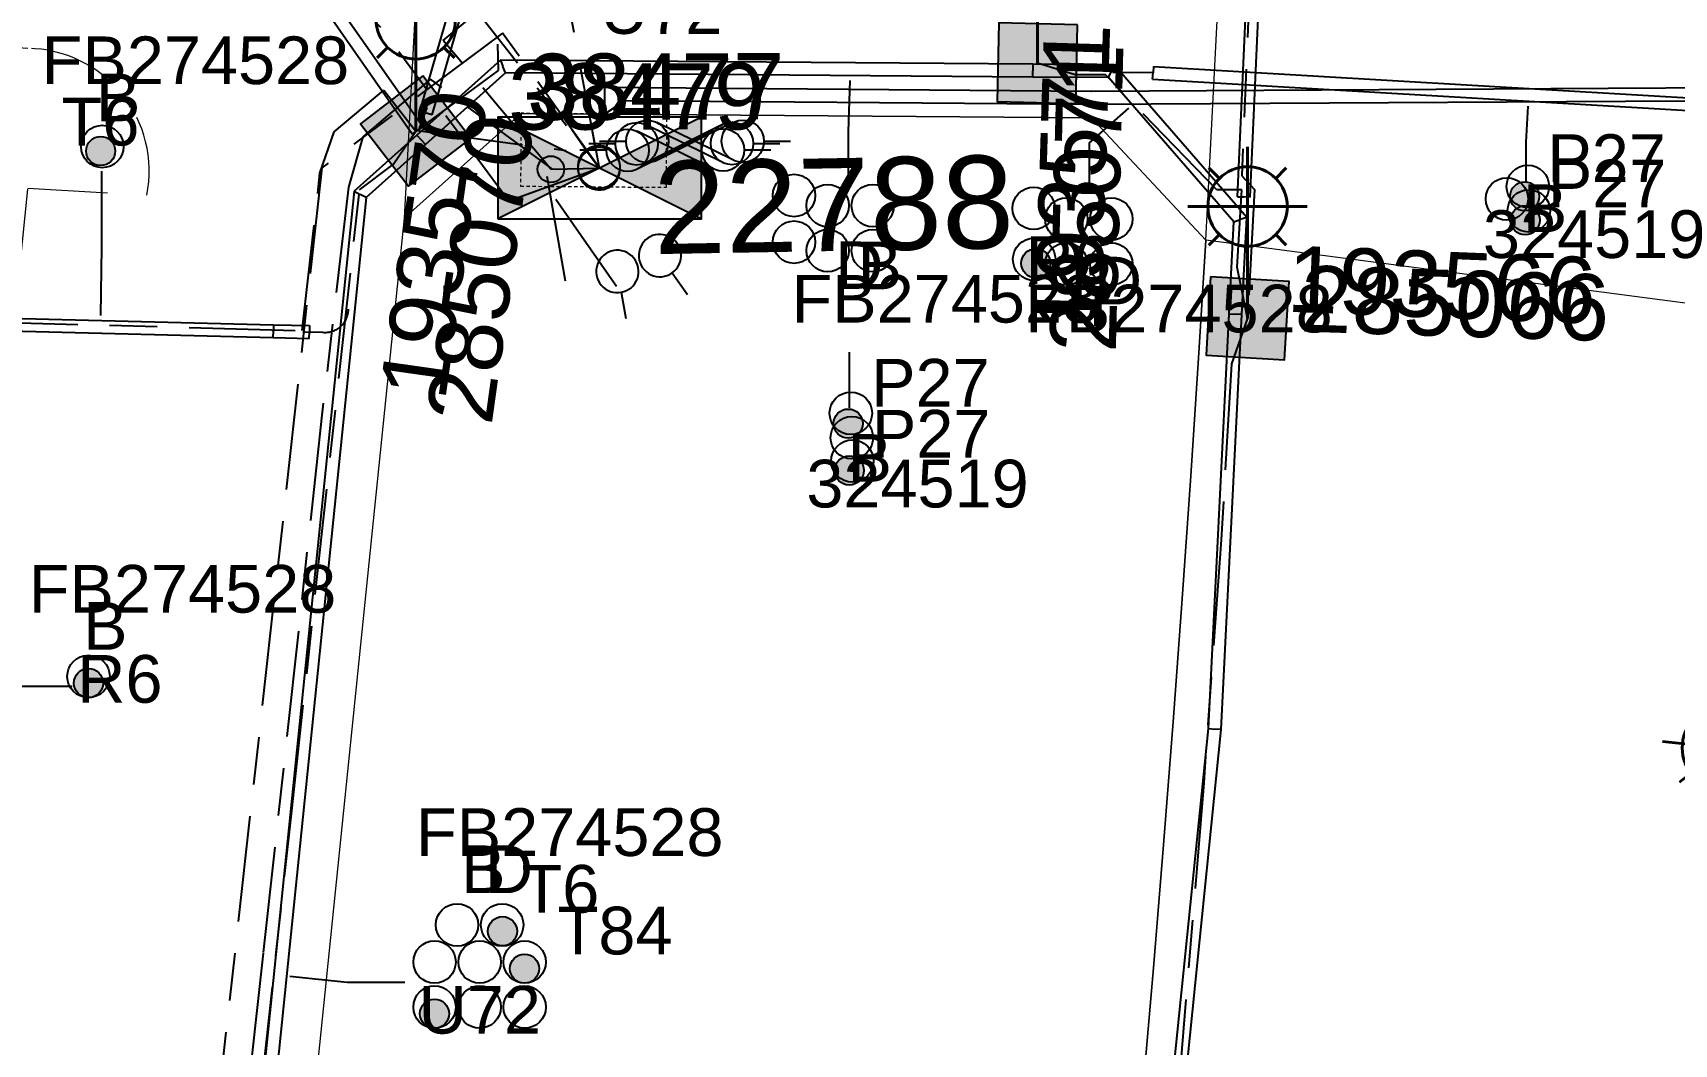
# Model space of a CAD drawing. Header units: metres. Extents: x 300268 to 302887, y 6172399 to 6173904.
# Drawn here: x 301477.2 to 301539.1, y 6173073.1 to 6173111.2 of the extents above; entities that cross this region are included whole.
import ezdxf
from ezdxf.enums import TextEntityAlignment as Align

# ---------------------------------------------------------------- set-up
doc = ezdxf.new("R2010")
doc.units = ezdxf.units.M
for name, pattern in [('Cable Exist UG', [8.2, 4, -1.2, 1.8, -1.2]), ('Dash', [5, 3, -2]), ('HIDDEN', [0.375, 0.25, -0.125]), ('HIDDEN2', [0.1875, 0.125, -0.0625])]:
    doc.linetypes.add(name, pattern=pattern)
doc.layers.get('0').update_dxf_attribs({"color": 6})
for name, color, linetype, lineweight in [('Cadastre Developer_SP_EXT', 9, 'Continuous', 5), ('Cadastre Land Parcels_SP_EXT', 9, 'Continuous', 5), ('Cadastre Other Property_SP_EXT', 9, 'HIDDEN', 5), ('Cadastre Roads_SP_EXT', 9, 'Continuous', 5)]:
    doc.layers.add(name, color=color, linetype=linetype, lineweight=lineweight)
for name, color, linetype in [('Duct_SP_EXT', 7, 'Continuous'), ('Equip_HV_EXT', 7, 'Continuous'), ('Equip_LV_EXT', 7, 'Continuous'), ('Equip_SP_SL_EXT', 7, 'Continuous'), ('Mains_HV_EXT', 7, 'Continuous'), ('Mains_LV_EXT', 7, 'Continuous'), ('Mains_SL_EXT', 7, 'Continuous'), ('Sub_SP_EXT', 7, 'Continuous'), ('SupportsUG_SP_LV_SL_EXT', 7, 'Continuous'), ('Trench_SP_EXT', 7, 'Continuous')]:
    doc.layers.add(name, color=color, linetype=linetype)
doc.styles.add('COLUMN_LABEL', font='arial.ttf')
doc.styles.add('iecARIAL', font='arial.ttf', dxfattribs={"height": 2})
doc.styles.add('POLE_LABEL', font='arial.ttf')
doc.styles.get("Standard").update_dxf_attribs({"font": 'arial.ttf'})
doc.styles.add('SWITCH_LABEL', font='arial.ttf', dxfattribs={"height": 2.5})
doc.linetypes.add('Cable E UG', pattern='A,6,-0.5,["E",Standard,S=1.7,R=0,X=0.5,Y=-1],-2.9', length=9.4)

# ---------------------------------------------------------------- blocks, each defined once
blk = doc.blocks.new('SUB_PADMOUNT_EXT')
for points in [[(0, 0), (-3.84, 1.92), (-3.84, -1.92)], [(0, 0), (3.84, 1.92), (3.84, -1.92)]]:
    blk.add_hatch(color=256).paths.add_polyline_path(points)
for p, q in [((3.84, 1.92), (-3.84, -1.92)), ((-3.84, 1.92), (3.84, -1.92))]:
    blk.add_line(p, q)
blk.add_lwpolyline([(-3.84, -1.92), (3.84, -1.92), (3.84, 1.92), (-3.84, 1.92)], close=True)
for tag, height, flags, p in [('ASSET_NUM', 3.5, 8, (2, 2)), ('STREET_CODE', 0.2, 9, (1.5, 0)), ('OPERATING_VOLTAGE', 0.2, 9, (1.5, -0.6)), ('CONSTRUCTED_VOLTAGE', 0.2, 9, (1.5, -0.2)), ('NO_PHASES', 0.2, 9, (1.5, -0.4)), ('ORIENTATION', 0.2, 9, (1.5, -0.8)), ('OWNED_BY', 0.2, 9, (1.5, -1)), ('OPERATED_BY', 0.2, 9, (1.5, -1.2)), ('SECONDARY_VOLTAGE', 0.2, 9, (1.5, -1.6)), ('STATE', 0.2, 9, (1.5, -1.8)), ('MAINTAINED_BY', 0.2, 9, (1.5, -1.4)), ('SUBSTATION_TYPE', 0.2, 9, (1.5, -2.2)), ('USAGE', 0.2, 9, (1.5, -2.4)), ('PARENT', 0.2, 9, (1.5, -2)), ('STREETNAME', 0.2, 9, (1.5, -3)), ('LEGEND', 0.2, 9, (1.5, -2.6)), ('LOCATION', 0.2, 9, (1.5, -2.8)), ('Z', 0.2, 1, (1.5, -3.6)), ('SUBURB', 0.2, 9, (1.5, -3.2)), ('NOTES', 0.2, 9, (1.5, -3.4))]:
    blk.add_attdef(tag, text='', height=height, dxfattribs=dict(flags=flags)).set_placement(p, align=Align.MIDDLE_LEFT)
blk = doc.blocks.new('COLUMN_EXT')
blk.add_hatch(color=256).paths.add_polyline_path([(-1.485, 1.485), (-1.485, -1.485), (1.485, -1.485), (1.485, 1.485)])
blk.add_lwpolyline([(-1.485, -1.485), (1.485, -1.485), (1.485, 1.485), (-1.485, 1.485)], close=True)
for tag, height, style, flags, p in [('ASSET_NUM', 2.5, 'COLUMN_LABEL', 8, (2, 2)), ('STRUCTURE_PLANT_NUMBER', 0.2, 'POLE_LABEL', 9, (1.813, 0.031)), ('STREET_CODE', 0.2, 'COLUMN_LABEL', 9, (1.813, -0.2))]:
    blk.add_attdef(tag, text='', height=height, dxfattribs=dict(style=style, flags=flags)).set_placement(p, align=Align.MIDDLE_LEFT)
at = {"flags": 9}
for tag, p in [('OWNED_BY', (1.813, -0.6)), ('COLUMN_TYPE', (1.813, -0.4)), ('STATE', (1.813, -0.8)), ('USAGE', (1.813, -1)), ('LEGEND', (1.813, -1.2)), ('STREETNAME', (1.813, -1.6)), ('SUBURB', (1.813, -1.8)), ('LOCATION', (1.813, -1.4)), ('NOTES', (1.813, -2))]:
    blk.add_attdef(tag, text='', height=0.2, dxfattribs=at).set_placement(p, align=Align.MIDDLE_LEFT)
at = {"flags": 1}
blk.add_attdef('Z', (1.813, -2.351), '', height=0.2, dxfattribs=at)
blk = doc.blocks.new('DUCT_EXT')
blk.add_circle((0, 0.8), 0.8)
at = {"flags": 1}
blk.add_attdef('Z', (0, 0), '', height=0.2, dxfattribs=at)
at = {"flags": 9}
for tag, p in [('DUCT_CODE', (0, 0)), ('XSECT_TYPE', (0, -0.2)), ('STATE', (0, -0.6)), ('FB_REFERENCE', (0, -0.4)), ('NOTES', (0, -0.8))]:
    blk.add_attdef(tag, text='', height=0.2, dxfattribs=at).set_placement(p, align=Align.MIDDLE_LEFT)
blk = doc.blocks.new('SL_LANTERN_EXT')
at = {"lineweight": 40}
for p, q in [((0, 1.968), (0, 6.468)), ((-1.459, 5.676), (-1.061, 5.278)), ((1.458, 5.676), (1.06, 5.278)), ((-2.25, 4.218), (2.25, 4.218)), ((-1.459, 2.759), (-1.061, 3.157)), ((1.458, 2.759), (1.06, 3.157)), ((0, 0), (0, 2.721))]:
    blk.add_line(p, q, dxfattribs=at)
blk.add_circle((0, 4.218), 1.5, dxfattribs=at)
at = {"style": 'iecARIAL', "flags": 8}
blk.add_attdef('ASSET_NUM', (1.5, 1.5), '', height=2.5, dxfattribs=at)
for tag, p, height, flags in [('CONSTRUCTED_VOLTAGE', (0.981, -0.653), 0.2, 9), ('CONTROL_TYPE', (0.981, -0.853), 0.2, 9), ('LANTERN_PURPOSE', (0.981, -1.053), 0.2, 9), ('LANTERN_TYPE', (0.981, -1.253), 0.2, 9), ('LNUMBER', (2.181, -3.253), 2.5, 8), ('OPERATING_VOLTAGE', (0.981, -1.653), 0.2, 9), ('ORIENTATION', (0.981, -1.853), 0.2, 9), ('OWNED_BY', (0.981, -2.053), 0.2, 9), ('NO_PHASES', (0.981, -1.453), 0.2, 9), ('STATE', (0.981, -2.253), 0.2, 9), ('CEXIST', (0.981, -2.653), 0.2, 9), ('USAGE', (0.981, -2.453), 0.2, 9), ('CNEW', (0.981, -2.853), 0.2, 9), ('CNUMBER', (0.981, -3.053), 0.2, 9), ('CREMOVE', (0.981, -3.253), 0.2, 9), ('CREPLACE', (0.981, -3.453), 0.2, 9), ('LKINGHEIGHT', (0.981, -3.653), 0.2, 9), ('LBRACKET', (0.981, -3.853), 0.2, 9), ('LBRACKETVOCAB', (0.981, -4.053), 0.2, 9), ('LCATEGORY', (0.981, -4.253), 0.2, 9), ('LCHARGE1', (0.981, -4.453), 0.2, 9), ('LCHARGE1PERCENT', (0.981, -4.653), 0.2, 9), ('LCHARGE2', (0.981, -4.853), 0.2, 9), ('LCHARGE2PERCENT', (0.981, -5.053), 0.2, 9), ('LCHARGE3', (0.981, -5.253), 0.2, 9), ('LCHARGE3PERCENT', (0.981, -5.453), 0.2, 9), ('LEXIST', (0.981, -5.653), 0.2, 9), ('LLAMP', (0.981, -5.853), 0.2, 9), ('LLAMPVOCAB', (0.981, -6.053), 0.2, 9), ('LMAST', (0.981, -6.253), 0.2, 9), ('LMASTVOCAB', (0.981, -6.453), 0.2, 9), ('LNEW', (0.981, -6.653), 0.2, 9), ('LANTNUMBER', (0.981, -6.853), 0.2, 9), ('LOUTREACH', (0.981, -7.253), 0.2, 9), ('LOUTREACHVOCAB', (0.981, -7.453), 0.2, 9), ('LRATECODE', (0.981, -7.653), 0.2, 9), ('LREMOVE', (0.981, -7.853), 0.2, 9), ('LREPLACE', (0.981, -8.053), 0.2, 9), ('LTYPE', (0.981, -8.253), 0.2, 9), ('LTYPEVOCAB', (0.981, -8.453), 0.2, 9), ('LEGEND', (0.981, -8.653), 0.2, 9), ('LOCATION', (0.981, -8.853), 0.2, 9), ('STREETNAME', (0.981, -9.253), 0.2, 9), ('SUBURB', (0.981, -9.453), 0.2, 1), ('NOTES', (0.981, -9.053), 0.2, 9)]:
    blk.add_attdef(tag, p, '', height=height, dxfattribs=dict(flags=flags))
blk = doc.blocks.new('LV_UG_DFUSE_CLOSED_EXT')
for points in [[(5.04, 0.726), (2.156, -0.717)], [(5.049, -0.707), (2.156, 0.717)], [(1, 0), (0, 0)], [(6.2, 0.013), (7.2, 0.013)]]:
    blk.add_lwpolyline(points)
for centre in [(1.8, 0), (5.4, 0.011)]:
    blk.add_circle(centre, 0.8)
at = {"flags": 9}
for tag, p in [('ACTUAL_STATUS', (0, 0)), ('OPERATING_VOLTAGE', (0, -0.6)), ('CONSTRUCTED_VOLTAGE', (0, -0.2)), ('NO_PHASES', (0, -0.4)), ('ORIENTATION', (0, -0.8)), ('STATE', (0, -1)), ('SWITCH_TYPE', (0, -1.2)), ('USAGE', (0, -1.4)), ('NOTES', (0, -1.6))]:
    blk.add_attdef(tag, text='', height=0.2, dxfattribs=at).set_placement(p, align=Align.MIDDLE_LEFT)
at = {"flags": 1}
blk.add_attdef('Z', (0, 0), '', height=0.2, dxfattribs=at)
blk = doc.blocks.new('SWG_HOLEC_SU_EXT')
blk.add_line((1.8, -2), (5.8, -2))
for points in [[(1.8, -0.8, 1), (1.8, 0.8, 1)], [(5.8, -0.8, 1), (5.8, 0.8, 1)]]:
    blk.add_lwpolyline(points, format="xyb", close=True)
for points in [[(1, 0), (0, 0)], [(6.6, 0), (7.6, 0)]]:
    blk.add_lwpolyline(points)
at = {"style": 'SWITCH_LABEL', "flags": 8}
blk.add_attdef('ASSET_NUM', text='', height=2.5, rotation=179.95437, dxfattribs=at).set_placement((-2.4, 0), align=Align.MIDDLE_LEFT)
at = {"flags": 1}
blk.add_attdef('Z', (0, 0), '', height=0.2, dxfattribs=at)
at = {"flags": 9}
for tag, p in [('ACTUAL_STATUS', (0, -0.4)), ('CONSTRUCTED_VOLTAGE', (0, -0.6)), ('OPERATING_VOLTAGE', (0, -1)), ('ORIENTATION', (0, -1.2)), ('NO_PHASES', (0, -0.8)), ('OWNED_BY', (0, -1.4)), ('STATE', (0, -1.8)), ('PARENT', (0, -1.6)), ('SWITCH_TYPE', (0, -2)), ('USAGE', (0, -2.2)), ('LOCATION', (0, -2.4)), ('STREETNAME', (0, -2.6)), ('SUBURB', (0, -2.8)), ('NOTES', (0, -3))]:
    blk.add_attdef(tag, text='', height=0.2, dxfattribs=at).set_placement(p, align=Align.MIDDLE_LEFT)
at = {"style": 'SWITCH_LABEL', "flags": 9}
blk.add_attdef('STREET_CODE', text='', height=0.2, dxfattribs=at).set_placement((0, -0.2), align=Align.MIDDLE_LEFT)
blk = doc.blocks.new('CABLE_LARGE_EXT')
h = blk.add_hatch(color=256)
edge = h.paths.add_edge_path()
edge.add_arc((0, 0.55), 0.55, 0, 360)
blk.add_circle((0, 0.55), 0.55)
at = {"flags": 1}
blk.add_attdef('Z', (0, 0), '', height=0.2, dxfattribs=at)
at = {"flags": 9}
for tag, p in [('COND_CODE', (0, 0)), ('XSECT_SIZE', (0, -0.6)), ('STATE', (0, -0.4)), ('FB_REFERENCE', (0, -0.2)), ('NOTES', (0, -0.8))]:
    blk.add_attdef(tag, text='', height=0.2, dxfattribs=at).set_placement(p, align=Align.MIDDLE_LEFT)
blk = doc.blocks.new('CONNECTOR_NODE_EXT')
h = blk.add_hatch(color=256)
edge = h.paths.add_edge_path()
edge.add_arc((0, 0), 0.5, 0, 360)
blk.add_circle((0, 0), 0.5)
at = {"flags": 1}
blk.add_attdef('Z', (0, 0), '', height=0.2, dxfattribs=at)
at = {"flags": 9}
for tag, p in [('CONNECTOR_TYPE', (0, 0)), ('OPERATING_VOLTAGE', (0, -0.6)), ('CONSTRUCTED_VOLTAGE', (0, -0.2)), ('NO_PHASES', (0, -0.4)), ('ORIENTATION', (0, -0.8)), ('SUBTYPE', (0, -1)), ('USAGE', (0, -1.2)), ('NOTES', (0, -1.4))]:
    blk.add_attdef(tag, text='', height=0.2, dxfattribs=at).set_placement(p, align=Align.MIDDLE_LEFT)

msp = doc.modelspace()

# ---------------------------------------------------------------- linework, layer by layer
at = {"layer": 'Cadastre Developer_SP_EXT', "linetype": 'Dash'}
msp.add_lwpolyline([(301473.818, 6173106.153), (301465.908, 6173046.562), (301461.162, 6173047.089), (301461.162, 6173047.089, 0.371991), (301464.061, 6173042.606), (301464.061, 6173042.606), (301469.072, 6173041.816), (301469.072, 6173041.816, 0.374388), (301475.4, 6173047.352), (301475.4, 6173047.352), (301471.181, 6173047.617), (301476.982, 6173105.361), (301481.465, 6173105.098), (301481.465, 6173105.098, 0.469367), (301476.982, 6173110.634), (301476.982, 6173110.634), (301472.5, 6173110.899), (301472.5, 6173110.899, 0.393459), (301468.809, 6173106.943), (301468.809, 6173106.943), (301473.818, 6173106.153)], format="xyb", close=True, dxfattribs=at)
at = {"layer": 'Cadastre Land Parcels_SP_EXT', "linetype": 'Continuous'}
msp.add_lwpolyline([(301513.457, 6173020.46), (301514.059, 6173025.07), (301514.645, 6173029.689), (301515.205, 6173034.297), (301515.75, 6173038.916), (301516.277, 6173043.546), (301516.789, 6173048.165), (301517.275, 6173052.794), (301517.753, 6173057.433), (301518.207, 6173062.052), (301518.636, 6173066.691), (301519.048, 6173071.32), (301519.444, 6173075.949), (301519.823, 6173080.589), (301520.186, 6173085.227), (301520.532, 6173089.867), (301520.854, 6173094.506), (301521.159, 6173099.155), (301521.423, 6173103.404), (301517.11, 6173108.012), (301495.588, 6173108.183), (301491.177, 6173104.234), (301483.649, 6173030.809), (301480.639, 6173009.302)], dxfattribs=at)
at = {"layer": 'Cadastre Other Property_SP_EXT', "linetype": 'HIDDEN2'}
msp.add_lwpolyline([(301501.066, 6173105.394), (301501.088, 6173108.144), (301495.588, 6173108.187), (301495.566, 6173105.437), (301501.066, 6173105.394)], close=True, dxfattribs=at)
at = {"layer": 'Cadastre Roads_SP_EXT', "linetype": 'Continuous'}
msp.add_lwpolyline([(301495.687, 6173120.88), (301492.217, 6173123.71), (301491.696, 6173113.972), (301491.177, 6173104.234), (301495.588, 6173108.183), (301517.11, 6173108.012), (301521.423, 6173103.404), (301521.935, 6173113.392), (301522.445, 6173123.38), (301519.856, 6173120.69), (301495.687, 6173120.88)], close=True, dxfattribs=at)
msp.add_lwpolyline([(301548.117, 6173099.893), (301521.423, 6173103.404), (301521.159, 6173099.155), (301520.854, 6173094.506), (301520.532, 6173089.867), (301520.186, 6173085.227), (301519.823, 6173080.589), (301519.444, 6173075.949), (301519.048, 6173071.32), (301518.636, 6173066.691), (301518.207, 6173062.052), (301517.753, 6173057.433), (301517.275, 6173052.794), (301516.789, 6173048.165), (301516.277, 6173043.546), (301515.75, 6173038.916), (301515.205, 6173034.297), (301514.645, 6173029.689), (301514.059, 6173025.07), (301513.457, 6173020.46)], dxfattribs=at)
at = {"layer": 'Duct_SP_EXT'}
for p, q in [((301491.479, 6173107.399), (301480.494, 6173123.144)), ((301491.873, 6173107.674), (301480.888, 6173123.418)), ((301522.619, 6173105.041), (301523.431, 6173123.404)), ((301523.099, 6173105.02), (301523.911, 6173123.383)), ((301491.77, 6173108.256), (301494.798, 6173118.732)), ((301492.231, 6173108.123), (301495.259, 6173118.599)), ((301494.81, 6173110.191), (301491.655, 6173107.366)), ((301514.894, 6173110.033), (301494.81, 6173110.191)), ((301494.81, 6173110.191), (301494.901, 6173109.95)), ((301494.992, 6173109.709), (301494.901, 6173109.95)), ((301514.894, 6173110.033), (301514.892, 6173109.793)), ((301514.894, 6173110.033), (301514.892, 6173109.793)), ((301517.968, 6173110.009), (301514.894, 6173110.033)), ((301517.968, 6173110.009), (301517.857, 6173109.77)), ((301522.962, 6173104.258), (301517.968, 6173110.009)), ((301519.442, 6173109.953), (301519.428, 6173109.713)), ((301519.442, 6173109.953), (301545.635, 6173108.423)), ((301494.992, 6173109.709), (301491.975, 6173107.008)), ((301514.89, 6173109.553), (301494.992, 6173109.709)), ((301514.89, 6173109.553), (301514.892, 6173109.793)), ((301514.89, 6173109.553), (301514.892, 6173109.793)), ((301517.747, 6173109.531), (301514.89, 6173109.553)), ((301517.747, 6173109.531), (301517.857, 6173109.77)), ((301522.473, 6173104.089), (301517.747, 6173109.531)), ((301519.414, 6173109.473), (301519.428, 6173109.713)), ((301519.414, 6173109.473), (301545.607, 6173107.944)), ((301491.77, 6173108.256), (301492.001, 6173108.189)), ((301492.231, 6173108.123), (301492.001, 6173108.189)), ((301491.479, 6173107.399), (301491.676, 6173107.536)), ((301491.873, 6173107.674), (301491.676, 6173107.536)), ((301491.655, 6173107.366), (301489.285, 6173105.244)), ((301491.975, 6173107.008), (301489.743, 6173105.01)), ((301491.655, 6173107.366), (301491.815, 6173107.187)), ((301491.655, 6173107.366), (301491.815, 6173107.187)), ((301491.975, 6173107.008), (301491.815, 6173107.187)), ((301491.975, 6173107.008), (301491.815, 6173107.187)), ((301489.285, 6173105.244), (301482.624, 6173040.258)), ((301489.743, 6173105.01), (301483.101, 6173040.209)), ((301489.285, 6173105.244), (301489.514, 6173105.127)), ((301489.743, 6173105.01), (301489.514, 6173105.127)), ((301522.619, 6173105.041), (301522.859, 6173105.031)), ((301523.099, 6173105.02), (301522.859, 6173105.031)), ((301522.301, 6173100.619), (301522.473, 6173104.089)), ((301522.473, 6173104.089), (301522.718, 6173104.174)), ((301522.962, 6173104.258), (301522.718, 6173104.174)), ((301522.781, 6173100.595), (301522.962, 6173104.258)), ((301521.526, 6173084.979), (301522.301, 6173100.619)), ((301522.005, 6173084.942), (301522.781, 6173100.595)), ((301522.301, 6173100.619), (301522.541, 6173100.607)), ((301522.301, 6173100.619), (301522.541, 6173100.607)), ((301522.781, 6173100.595), (301522.541, 6173100.607)), ((301522.781, 6173100.595), (301522.541, 6173100.607)), ((301474.731, 6173100.017), (301486.236, 6173099.731)), ((301474.743, 6173100.497), (301486.248, 6173100.211)), ((301486.236, 6173099.731), (301486.242, 6173099.971)), ((301486.248, 6173100.211), (301486.242, 6173099.971)), ((301486.248, 6173100.211), (301487.608, 6173100.177)), ((301487.608, 6173100.177), (301487.602, 6173099.937)), ((301486.236, 6173099.731), (301487.596, 6173099.697)), ((301487.596, 6173099.697), (301487.602, 6173099.937)), ((301517.373, 6173044.368), (301521.526, 6173084.979)), ((301517.851, 6173044.319), (301522.005, 6173084.942)), ((301521.526, 6173084.979), (301521.766, 6173084.96)), ((301522.005, 6173084.942), (301521.766, 6173084.96))]:
    msp.add_line(p, q, dxfattribs=at)
for points in [[(301507.941, 6173105.635), (301507.941, 6173107.481), (301508, 6173109.426)], [(301517.033, 6173105.175), (301517.033, 6173107.078), (301518.521, 6173108.376)], [(301533.513, 6173105.626), (301533.513, 6173107.092), (301533.588, 6173108.449)], [(301479.757, 6173106.003), (301479.757, 6173103.138), (301479.713, 6173100.565)], [(301507.979, 6173097.081), (301507.978, 6173099.178)], [(301478.647, 6173086.56), (301475.92, 6173086.56), (301473.696, 6173086.842)], [(301491.205, 6173075.395), (301489.022, 6173075.395), (301486.855, 6173075.626)]]:
    msp.add_lwpolyline(points, dxfattribs=at)
at = {"layer": 'Mains_HV_EXT', "linetype": 'Cable E UG'}
for points in [[(301552.968, 6173156.449), (301546.838, 6173150.454), (301546.548, 6173139.389), (301546.225, 6173129.786), (301545.918, 6173122.4), (301545.826, 6173120.188), (301545.266, 6173109.17), (301517.118, 6173109.012), (301517.118, 6173109.012), (301498.735, 6173109.158), (301498.727, 6173108.158)], [(301681.226, 6173068.584), (301681.323, 6173067.208), (301677.965, 6173060.218), (301677.965, 6173060.218), (301674.733, 6173056.153), (301673.824, 6173052.183), (301660.992, 6172998.507), (301538.02, 6173027.278), (301538.767, 6173034.03), (301539.859, 6173043.577), (301540.873, 6173053.13), (301541.809, 6173062.691), (301542.672, 6173072.26), (301543.457, 6173081.835), (301544.163, 6173091.416), (301544.794, 6173101.002), (301545.238, 6173108.692), (301543.974, 6173108.663), (301543.974, 6173108.663), (301517.117, 6173108.512), (301499.502, 6173108.652), (301498.727, 6173108.158)]]:
    msp.add_lwpolyline(points, dxfattribs=at)
at = {"layer": 'Mains_HV_EXT', "linetype": 'Cable Exist UG'}
for points in [[(301498.55, 6173106.122), (301497.215, 6173113.2), (301492.751, 6173113.065), (301492.582, 6173119.429), (301488.922, 6173122.409), (301455.242, 6173122.589), (301450.91, 6173118.337), (301387.705, 6173118.743), (301351.675, 6173119.148), (301350.581, 6173111.072), (301347.374, 6173111.502), (301342.223, 6173112.284), (301342.446, 6173114.093)], [(301498.55, 6173106.122), (301494.889, 6173111.203), (301488.069, 6173106.123), (301480.073, 6173034.064), (301478.091, 6173034.287), (301468.831, 6173035.45), (301466.149, 6173035.786), (301465.355, 6173035.878)]]:
    msp.add_lwpolyline(points, dxfattribs=at)
at = {"layer": 'Mains_LV_EXT', "linetype": 'Cable Exist UG'}
for points in [[(301498.55, 6173106.122), (301495.128, 6173104.873), (301490.291, 6173111.417), (301470.051, 6173131.426)], [(301403.927, 6173119.733), (301422.011, 6173119.511), (301424.676, 6173117.463), (301426.412, 6173117.49), (301428.855, 6173119.484), (301450.449, 6173119.31), (301454.849, 6173123.61), (301487.534, 6173123.572), (301488.229, 6173121.57), (301492.902, 6173117.917), (301492.982, 6173113.236), (301498.55, 6173106.122)], [(301496.711, 6173106.073), (301492.648, 6173110.938), (301494.38, 6173112.375), (301495.775, 6173112.296), (301495.64, 6173117.265)], [(301496.775, 6173106.073), (301492.167, 6173109.471), (301489.618, 6173107.302), (301489.075, 6173105.402), (301488.072, 6173096.805), (301485.857, 6173076.501), (301482.037, 6173042.215)], [(301496.711, 6173106.073), (301498.55, 6173106.122)]]:
    msp.add_lwpolyline(points, dxfattribs=at)
at = {"layer": 'Mains_SL_EXT', "linetype": 'Cable Exist UG'}
for points in [[(301524.992, 6173145.234), (301524.508, 6173143.949), (301524.183, 6173137.303), (301523.583, 6173125.013), (301523.163, 6173115.04), (301522.775, 6173105.831), (301523.254, 6173105.314), (301522.997, 6173100.453)], [(301489.964, 6173126.612), (301489.91, 6173122.775), (301494.536, 6173118.99), (301494.716, 6173109.801), (301491.611, 6173107.514)], [(301522.997, 6173100.453), (301522.609, 6173102.384), (301522.784, 6173105.293), (301521.834, 6173105.293), (301517.64, 6173109.638), (301516.491, 6173109.643), (301515.064, 6173110.076)], [(301474.863, 6173100.333), (301487.322, 6173099.992), (301487.999, 6173105.925), (301488.53, 6173107.488), (301490.404, 6173109.059), (301491.611, 6173107.514)], [(301480.61, 6173029.703), (301481.263, 6173031.352), (301483.093, 6173046.794), (301486.932, 6173081.879), (301489.489, 6173105.303), (301490.761, 6173106.252), (301491.611, 6173107.514)], [(301522.997, 6173100.453), (301522.395, 6173098.73), (301521.998, 6173092.099), (301521.344, 6173082.932), (301520.148, 6173068.392), (301519.562, 6173062.677), (301519.177, 6173059.389), (301518.252, 6173051.484), (301517.628, 6173046.163), (301517.98, 6173044.216)]]:
    msp.add_lwpolyline(points, dxfattribs=at)
at = {"layer": 'Trench_SP_EXT', "linetype": 'Cable Exist UG'}
for points in [[(301519.428, 6173109.713), (301517.894, 6173109.728)], [(301491.753, 6173107.631), (301492.04, 6173108.399)], [(301491.676, 6173107.536), (301497.284, 6173106.78)]]:
    msp.add_lwpolyline(points, dxfattribs=at)
msp.add_lwpolyline([(301487.356, 6173099.943), (301488.099, 6173099.924), (301488.099, 6173099.924, 0.442579), (301489.07, 6173100.795)], format="xyb", dxfattribs=at)

# ---------------------------------------------------------------- block references
at = {"layer": 'Duct_SP_EXT'}
for name, p in [('DUCT_EXT', (301479.786, 6173106.133)), ('CABLE_LARGE_EXT', (301479.724, 6173106.212)), ('DUCT_EXT', (301533.569, 6173104.628)), ('DUCT_EXT', (301505.883, 6173104.286)), ('DUCT_EXT', (301532.779, 6173104.157)), ('DUCT_EXT', (301507.155, 6173103.905)), ('DUCT_EXT', (301508.855, 6173103.905)), ('DUCT_EXT', (301514.924, 6173103.8)), ('DUCT_EXT', (301516.156, 6173103.4)), ('DUCT_EXT', (301517.856, 6173103.4)), ('DUCT_EXT', (301533.607, 6173103.705)), ('DUCT_EXT', (301505.883, 6173102.526)), ('DUCT_EXT', (301507.155, 6173102.205)), ('DUCT_EXT', (301508.855, 6173102.205)), ('DUCT_EXT', (301514.943, 6173101.879)), ('CABLE_LARGE_EXT', (301515.006, 6173101.978)), ('DUCT_EXT', (301516.156, 6173101.7)), ('DUCT_EXT', (301517.856, 6173101.7)), ('DUCT_EXT', (301508.026, 6173096.072)), ('DUCT_EXT', (301508.064, 6173095.15)), ('DUCT_EXT', (301508.084, 6173094.269)), ('DUCT_EXT', (301479.264, 6173086.144)), ('CABLE_LARGE_EXT', (301479.264, 6173086.144)), ('DUCT_EXT', (301493.171, 6173076.772)), ('DUCT_EXT', (301494.871, 6173076.772)), ('CABLE_LARGE_EXT', (301494.884, 6173076.783)), ('DUCT_EXT', (301492.321, 6173075.372)), ('DUCT_EXT', (301494.021, 6173075.372)), ('DUCT_EXT', (301495.721, 6173075.372)), ('CABLE_LARGE_EXT', (301495.717, 6173075.372)), ('DUCT_EXT', (301492.321, 6173073.672)), ('DUCT_EXT', (301494.021, 6173073.672)), ('DUCT_EXT', (301495.721, 6173073.672)), ('CABLE_LARGE_EXT', (301492.321, 6173073.672))]:
    msp.add_blockref(name, p, dxfattribs=at)
for p, rotation in [((301534, 6173105.049), 89.55638978863159), ((301534.02, 6173104.151), 90.00000003335067), ((301508.477, 6173096.477), 89.55638978863159), ((301508.518, 6173094.713), 90.00000003335067)]:
    msp.add_blockref('CABLE_LARGE_EXT', p, dxfattribs=dict(at, rotation=rotation))
at = {"layer": 'Equip_HV_EXT'}
ref = msp.add_blockref('SWG_HOLEC_SU_EXT', (301498.208, 6173107.932), dxfattribs=dict(at, rotation=280.0531412552442))
ref.add_attrib('ASSET_NUM', '38477', dxfattribs={"layer": '0', "height": 2.5, "rotation": 0.16027, "style": 'SWITCH_LABEL'}).set_placement((301495.809, 6173109.182), align=Align.MIDDLE_LEFT)
ref = msp.add_blockref('SWG_HOLEC_SU_EXT', (301497.495, 6173107.568), dxfattribs=dict(at, rotation=305.0388879133299))
ref.add_attrib('ASSET_NUM', '38479', dxfattribs={"layer": '0', "height": 2.5, "rotation": 0.0612, "style": 'SWITCH_LABEL'}).set_placement((301495.096, 6173108.818), align=Align.MIDDLE_LEFT)
at = {"layer": 'Equip_LV_EXT'}
for name, p in [('LV_UG_DFUSE_CLOSED_EXT', (301497.807, 6173106.791)), ('LV_UG_DFUSE_CLOSED_EXT', (301498.143, 6173107.035)), ('LV_UG_DFUSE_CLOSED_EXT', (301498.55, 6173107.122)), ('CONNECTOR_NODE_EXT', (301496.711, 6173106.073))]:
    msp.add_blockref(name, p, dxfattribs=at)
at = {"layer": 'Equip_SP_SL_EXT'}
ref = msp.add_blockref('SL_LANTERN_EXT', (301515.064, 6173110.076), dxfattribs=at)
ref.add_attrib('ASSET_NUM', '193571', dxfattribs={"layer": '0', "height": 2.5, "rotation": 88.2643, "style": 'iecARIAL'}).set_placement((301516.564, 6173111.576), align=Align.MIDDLE_RIGHT)
ref = msp.add_blockref('SL_LANTERN_EXT', (301491.611, 6173107.514), dxfattribs=at)
ref.add_attrib('ASSET_NUM', '193570', dxfattribs={"layer": '0', "height": 2.5, "rotation": 81.94425, "style": 'iecARIAL'}).set_placement((301493.111, 6173109.014), align=Align.MIDDLE_RIGHT)
ref = msp.add_blockref('SL_LANTERN_EXT', (301522.997, 6173100.452), dxfattribs=at)
ref.add_attrib('ASSET_NUM', '193566', dxfattribs={"layer": '0', "height": 2.5, "rotation": 357.73941, "style": 'iecARIAL'}).set_placement((301524.497, 6173101.952), align=Align.MIDDLE_LEFT)
ref = msp.add_blockref('SL_LANTERN_EXT', (301545.089, 6173083.82), dxfattribs=dict(at, rotation=84.10183732248241))
ref.add_attrib('ASSET_NUM', '173131', dxfattribs={"layer": '0', "height": 2.5, "rotation": 354.93638, "style": 'iecARIAL'}).set_placement((301546.589, 6173085.32), align=Align.BOTTOM_LEFT)
at = {"layer": 'Sub_SP_EXT'}
ref = msp.add_blockref('SUB_PADMOUNT_EXT', (301498.55, 6173106.122), dxfattribs=at)
ref.add_attrib('ASSET_NUM', '22788', dxfattribs={"layer": '0', "height": 3.5, "rotation": 1}).set_placement((301500.55, 6173106.372), align=Align.TOP_LEFT)
at = {"layer": 'SupportsUG_SP_LV_SL_EXT'}
ref = msp.add_blockref('COLUMN_EXT', (301515.064, 6173110.076), dxfattribs=dict(at, rotation=178.6448859409105))
ref.add_attrib('ASSET_NUM', '285071', dxfattribs={"layer": '0', "height": 2.5, "rotation": 88.5679, "style": 'COLUMN_LABEL'}).set_placement((301517.064, 6173110.826), align=Align.MIDDLE_RIGHT)
ref = msp.add_blockref('COLUMN_EXT', (301491.611, 6173107.514), dxfattribs=dict(at, rotation=217.5453933868847))
ref.add_attrib('ASSET_NUM', '285070', dxfattribs={"layer": '0', "height": 2.5, "rotation": 82.0184, "style": 'COLUMN_LABEL'}).set_placement((301493.611, 6173108.264), align=Align.TOP_RIGHT)
ref = msp.add_blockref('COLUMN_EXT', (301522.997, 6173100.452), dxfattribs=dict(at, rotation=266.6397021575357))
ref.add_attrib('ASSET_NUM', '285066', dxfattribs={"layer": '0', "height": 2.5, "rotation": 358.23947, "style": 'COLUMN_LABEL'}).set_placement((301524.997, 6173101.202), align=Align.MIDDLE_LEFT)

# ---------------------------------------------------------------- texts
at = {"layer": 'Duct_SP_EXT'}
for s, p in [('U72', (301498.57, 6173111.181)), ('FB274528', (301477.498, 6173109.285)), ('B', (301479.548, 6173107.885)), ('T6', (301478.249, 6173106.971)), ('P27', (301534.303, 6173105.593)), ('P27', (301534.323, 6173104.635)), ('B', (301533.381, 6173103.705)), ('324519', (301531.875, 6173102.727)), ('D', (301507.437, 6173101.562)), ('B', (301508.279, 6173101.547)), ('R6', (301514.623, 6173101.747)), ('B', (301516.299, 6173100.975)), ('D', (301517.199, 6173100.975)), ('FB274528', (301505.788, 6173100.291)), ('FB274528', (301514.604, 6173099.921)), ('P27', (301508.79, 6173097.123)), ('P27', (301508.82, 6173095.197)), ('B', (301507.902, 6173094.289)), ('324519', (301506.348, 6173093.318)), ('FB274528', (301477.01, 6173089.35)), ('B', (301479.06, 6173087.95)), ('R6', (301478.843, 6173085.952)), ('FB274528', (301491.621, 6173080.172)), ('B', (301493.321, 6173078.772)), ('D', (301494.221, 6173078.772)), ('T6', (301495.601, 6173078.033)), ('T84', (301496.966, 6173076.459)), ('U72', (301491.721, 6173073.472))]:
    msp.add_text(s, height=1.8, dxfattribs=at).set_placement(p)

doc.saveas('drawing.dxf')
